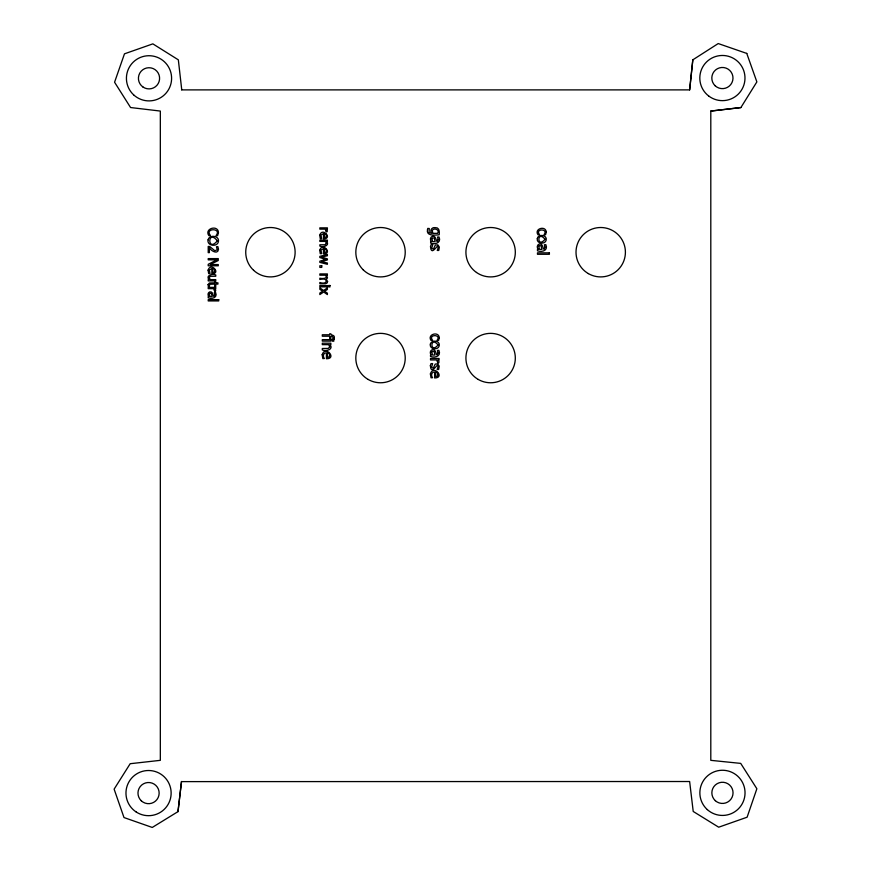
<?xml version="1.0" encoding="UTF-8"?>
<svg xmlns="http://www.w3.org/2000/svg" width="871" height="871" viewBox="0 0 871 871"><rect width="100%" height="100%" fill="white"/><g stroke="black" fill="none" stroke-linecap="round" stroke-linejoin="round"><path stroke-width="1.31" d="M181.506 89.887L689.636 89.887L692.826 59.827L718.227 43.561L746.785 53.425M689.636 89.887L692.815 59.816M178 811.62L181.506 781.516L178 811.62L152.262 827.45L123.998 817.553L114.123 789.148L130.171 763.715L160.329 760.339L160.329 111.063L130.574 107.536L114.569 82.233L124.477 53.828L152.85 43.866L178.337 59.838L181.734 89.724M181.538 781.614L689.636 781.516L693.218 811.467L718.695 827.2L747.111 817.205L756.866 788.756L740.709 763.388L710.801 760.339L710.801 111.063L740.883 107.547L756.866 81.896L746.763 53.414M710.801 111.063L740.905 107.558M214.451 290.631C215.289 293.091 216.672 289.564 214.636 288.649L215.758 288.649L215.758 287.376L208.213 287.376L208.213 288.649L213.569 288.649L214.451 290.631M326.081 231.109C326.908 233.57 328.302 230.042 326.266 229.127L327.387 229.127L327.387 227.854L319.842 227.854L319.842 229.127L325.199 229.127L326.081 231.109M437.59 362.173C438.527 364.96 440.095 360.964 437.797 359.93L439.071 359.93L439.071 358.482L430.514 358.482L430.514 359.93L436.589 359.93L437.59 362.173M334.301 337.654L334.159 339.135L332.842 339.135L332.94 337.077L332.058 336.271L330.86 336.173L330.86 338.558L329.663 338.558L329.663 336.217L322.303 336.217L322.303 334.78L329.663 334.78L329.663 333.811L330.86 333.811C330.73 335.564 335.008 334.725 334.301 337.654M430.492 246.58C431.123 255.192 435.337 247.985 437.514 246.21L438.189 247.778L437.242 250.445L438.777 250.445L439.354 247.114L437.841 244.827L435.358 245.056L433.355 249.226L431.733 248.202L432.767 244.577L431.156 244.577L430.492 246.58M430.361 365.624C430.993 374.236 435.206 367.018 437.384 365.243L438.059 366.811L437.111 369.489L438.657 369.489L439.234 366.158L437.71 363.871L435.228 364.089L433.225 368.259L431.602 367.246L432.637 363.61L431.025 363.61L430.361 365.624M214.821 294.757C213.297 299.668 213.493 292.493 211.13 291.927C208.332 291.066 206.917 294.921 209.018 296.586L208.213 296.586L208.213 297.849C212.263 299.417 217.892 297.49 215.594 292.46L214.31 292.525L214.821 294.757M218.49 249.226C217.979 254.985 210.804 250.848 209.367 247.702L209.367 252.644L208.213 252.644L208.213 246.439L209.628 246.439L214.843 250.739L217.217 249.803L216.444 246.722L217.881 246.645L218.49 249.226M438.135 239.569C436.404 245.143 436.621 237.01 433.943 236.357C430.775 235.388 429.174 239.754 431.548 241.648L430.633 241.648L430.633 243.074C435.239 244.86 441.608 242.671 439.017 236.966L437.547 237.054L438.135 239.569M438.004 352.951C436.273 358.525 436.491 350.392 433.812 349.75C430.644 348.77 429.044 353.136 431.428 355.03L430.514 355.03L430.514 356.468C435.108 358.242 441.488 356.054 438.886 350.349L437.427 350.436L438.004 352.951M544.974 247.288C543.232 252.851 543.46 244.729 540.782 244.076C537.614 243.107 536.013 247.473 538.387 249.356L537.472 249.356L537.472 250.794C542.078 252.568 548.447 250.38 545.856 244.675L544.386 244.762L544.974 247.288M439.267 337.894L438.614 340.419L436.992 340.419C442.174 334.05 427.432 334.072 432.615 340.332L430.993 340.419C426.855 334.17 439.136 330.904 439.267 337.894M546.237 232.219L545.573 234.756L543.961 234.756C549.133 228.376 534.391 228.398 539.574 234.669L537.962 234.756C533.814 228.507 546.106 225.23 546.237 232.219M208.093 270.173L208.67 273.603L210.053 273.527L209.312 269.966L211.849 268.508L211.849 273.744C221.572 273.744 210.695 261.507 208.093 270.173M319.722 235.268L320.299 238.708L321.682 238.632L320.942 235.072L323.479 233.613L323.479 238.85C333.201 238.839 322.324 226.612 319.722 235.268M319.722 250.282L320.299 253.711L321.682 253.635L320.942 250.075L323.479 248.627L323.479 253.853C333.201 253.853 322.324 241.626 319.722 250.282M322.172 354.704L322.825 358.602L324.393 358.514C322.499 356.609 323.272 352.483 326.429 352.831L326.429 358.765C337.447 358.754 325.123 344.894 322.172 354.704M430.383 373.888L431.036 377.785L432.604 377.698C430.71 375.793 431.483 371.667 434.64 372.015L434.64 377.949C445.658 377.938 433.333 364.078 430.383 373.888M208.093 284.545L208.278 286.439L209.421 286.363L209.65 284.273L214.702 284.098L214.702 286.439L215.758 286.439L215.758 284.098L217.935 284.098L217.935 282.825L215.758 282.825L215.758 281.975L214.702 281.975L214.702 282.825L209.421 282.977L208.093 284.545M209.247 277.239L210.118 279.635L215.758 279.635L215.758 280.908L208.213 280.908L208.213 279.635L209.051 279.635C205.251 275.497 212.742 273.331 215.758 274.975L215.758 276.249L210.466 276.292L209.247 277.239M427.498 229.65C425.941 236.4 435.456 235.116 439.191 234.778C439.561 232.121 439.648 227.211 434.999 227.603C431.766 226.961 429.316 230.978 431.776 233.341L429.076 232.59L429.272 228.496L427.77 228.42L427.498 229.65M214.919 270.641L214.342 272.079L212.829 272.503L212.829 268.508L214.331 269.139L214.919 270.641M218.458 232.568L217.608 235.671L215.986 235.671C222.562 227.854 204.032 227.756 210.488 235.573L208.888 235.671C203.868 228.485 218.175 224.478 218.458 232.568M326.549 235.747L325.972 237.173L324.458 237.609L324.458 233.613L325.961 234.234L326.549 235.747M326.549 250.75L325.972 252.187L324.458 252.623L324.458 248.627L325.961 249.248L326.549 250.75M329.913 355.248L329.249 356.87L327.529 357.36L327.529 352.831L329.238 353.539L329.913 355.248M438.124 374.432L437.46 376.054L435.74 376.544L435.74 372.015L437.449 372.723L438.124 374.432M326.385 243.368L325.112 244.74L319.842 244.795L319.842 246.068C322.858 247.702 330.349 245.568 326.549 241.398L327.387 241.398L327.387 240.135L319.842 240.135L319.842 241.398L325.471 241.398L326.385 243.368M329.728 346.865L328.269 348.433L322.303 348.498L322.303 349.935C325.721 351.786 334.214 349.369 329.913 344.644L330.86 344.644L330.86 343.207L322.303 343.207L322.303 344.644L328.694 344.644L329.728 346.865M327.594 281.562L326.952 283.14L325.514 283.728L319.842 283.772L319.842 282.498C328.454 285.481 328.138 276.695 319.842 279.493L319.842 278.219C321.78 278.774 328.835 278.84 325.471 275.203L319.842 275.203L319.842 273.93L327.387 273.93L327.387 275.203L326.549 275.203L327.518 277.903L326.298 279.243L327.594 281.562M208.082 239.83C206.623 245.916 217.227 247.375 218.392 241.779C219.873 235.671 209.247 234.223 208.082 239.83M430.35 344.11C429.087 349.358 438.222 350.599 439.234 345.776C440.454 340.55 431.385 339.309 430.35 344.11M537.32 238.447C536.057 243.695 545.181 244.925 546.193 240.113C547.424 234.876 538.343 233.635 537.32 238.447M432.168 230.619L432.963 233.341L437.656 233.341C440.301 229.65 433.518 227.244 432.168 230.619M438.069 344.96C429.839 354.878 429.926 335.008 438.069 344.96M545.028 239.285C536.797 249.215 536.884 229.334 545.028 239.285M217.325 240.799C207.287 253.254 207.32 228.333 217.325 240.799M209.258 293.963L210.074 296.586L212.165 296.586L211.381 293.483L209.911 293.244L209.258 293.963M431.82 238.676L432.745 241.648L435.119 241.648L434.226 238.131L432.571 237.859L431.82 238.676M431.689 352.058L432.615 355.03L434.988 355.03L434.106 351.514L432.441 351.242L431.689 352.058M538.659 246.395L539.585 249.356L541.958 249.356L541.065 245.84L539.41 245.568L538.659 246.395M327.387 287.898L323.587 290.489L319.842 287.865L319.842 289.314L322.695 291.197L319.842 293.026L319.842 294.594L323.674 291.981L327.387 294.594L327.387 293.146L324.567 291.273L327.387 289.455L327.387 287.898M216.89 259.852L208.213 264.305L208.213 265.797L218.273 265.797L218.273 264.555L210.303 264.555L218.273 260.505L218.273 258.6L208.213 258.6L208.213 259.852L216.89 259.852M325.656 259.362L319.842 261.202L319.842 262.378L327.387 264.294L327.387 263.009L321.541 261.757L327.387 259.917L327.387 258.872L321.541 257.076L327.387 255.747L327.387 254.419L319.842 256.357L319.842 257.522L325.656 259.362M549.394 252.851L537.472 252.851L537.472 254.288L549.394 254.288L549.394 252.851M321.769 265.775L319.842 265.775L319.842 267.397L321.769 267.397L321.769 265.775M329.967 285.503L328.65 285.503L328.65 286.94L329.967 286.94L329.967 285.503M327.387 285.59L319.842 285.59L319.842 286.853L327.387 286.853L327.387 285.59M218.73 299.657L208.213 299.657L208.213 300.93L218.73 300.93L218.73 299.657M333.789 339.548L332.287 339.548L332.287 341.192L333.789 341.192L333.789 339.548M330.86 339.657L322.303 339.657L322.303 341.094L330.86 341.094L330.86 339.657M478.266 379.462A24.704 24.704 0 0 0 515.316 358.068A24.704 24.704 0 0 0 478.266 336.674A24.704 24.704 0 0 0 478.266 379.462M363.055 269.672A24.704 24.704 0 0 0 404.384 258.6A24.704 24.704 0 0 0 374.127 228.354A24.704 24.704 0 0 0 363.055 269.672M253.592 270.282A24.704 24.704 0 0 0 294.496 257.751A24.704 24.704 0 0 0 263.194 228.594A24.704 24.704 0 0 0 253.592 270.282M368.172 379.462A24.704 24.704 0 0 0 405.222 358.068A24.704 24.704 0 0 0 368.172 336.674A24.704 24.704 0 0 0 368.172 379.462M476.47 272.46A24.704 24.704 0 0 0 515.229 254.332A24.704 24.704 0 0 0 480.15 229.835A24.704 24.704 0 0 0 476.47 272.46M588.361 273.603A24.704 24.704 0 0 0 625.411 252.209A24.704 24.704 0 0 0 588.361 230.815A24.704 24.704 0 0 0 588.361 273.603M133.611 94.83A22.581 22.581 0 0 0 171.021 83.387A22.581 22.581 0 0 0 142.398 56.713A22.581 22.581 0 0 0 133.611 94.83M708.711 96.017A22.581 22.581 0 0 0 744.803 80.927A22.581 22.581 0 0 0 713.697 57.214A22.581 22.581 0 0 0 708.711 96.017M707.296 809.595A22.581 22.581 0 0 0 744.531 797.607A22.581 22.581 0 0 0 715.527 771.347A22.581 22.581 0 0 0 707.296 809.595M136.235 812.022A22.581 22.581 0 0 0 171.108 794.298A22.581 22.581 0 0 0 138.326 772.958A22.581 22.581 0 0 0 136.235 812.022M142.92 86.969A10.583 10.583 0 0 0 159.556 79.25A10.583 10.583 0 0 0 144.553 68.711A10.583 10.583 0 0 0 142.92 86.969M141.287 800.787A10.583 10.583 0 0 0 158.86 795.55A10.583 10.583 0 0 0 145.533 782.953A10.583 10.583 0 0 0 141.287 800.787M715.341 800.699A10.583 10.583 0 0 0 732.805 795.081A10.583 10.583 0 0 0 719.206 782.768A10.583 10.583 0 0 0 715.341 800.699M715.091 85.706A10.583 10.583 0 0 0 732.685 80.568A10.583 10.583 0 0 0 719.435 67.894A10.583 10.583 0 0 0 715.091 85.706"/></g></svg>
